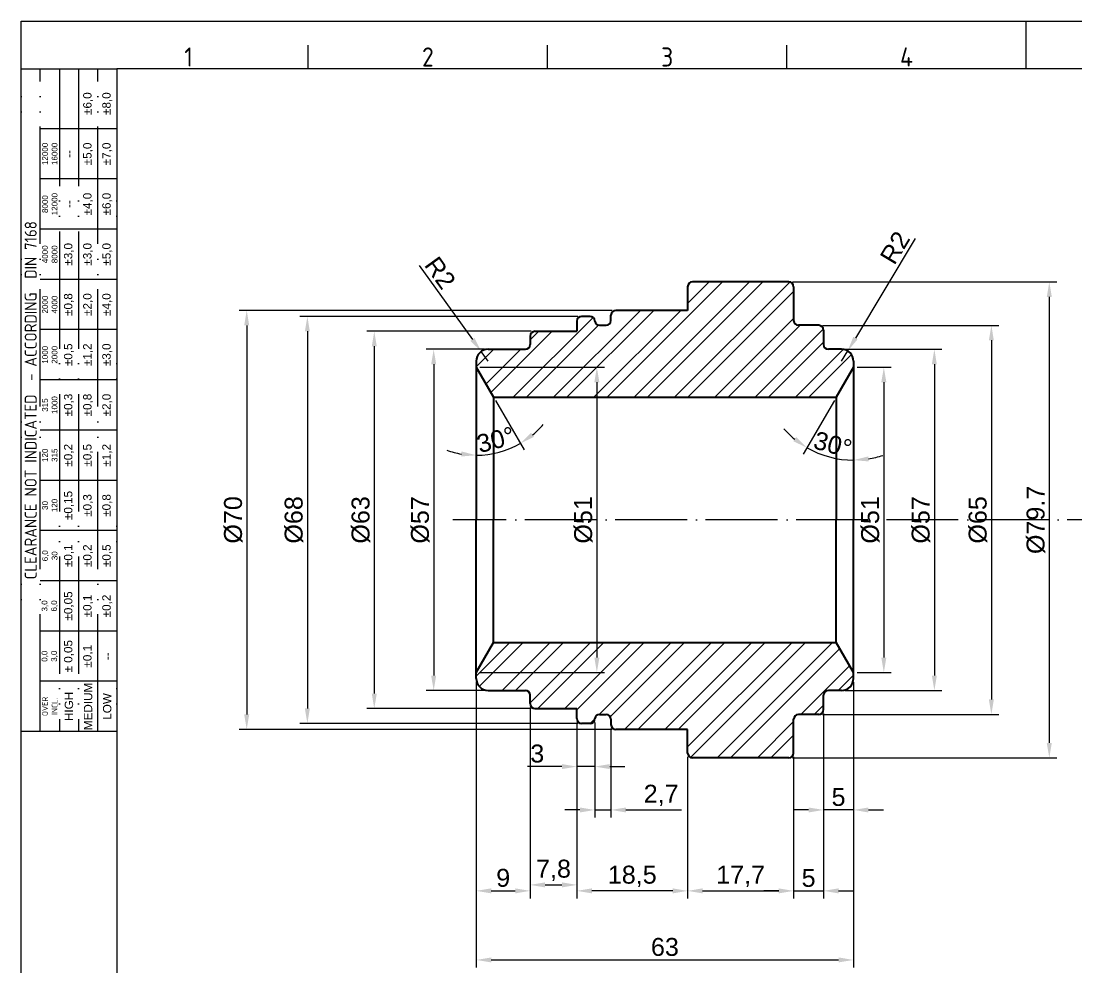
# Model space of a CAD drawing. Header units: millimetres. Extents: x 2490 to 2826, y 1138 to 1375.
# Drawn here: x 2489.9 to 2666.2, y 1217.2 to 1375.4 of the extents above; entities that cross this region are included whole.
import ezdxf
from ezdxf.enums import TextEntityAlignment as Align

# ---------------------------------------------------------------- set-up
doc = ezdxf.new("R2010")
doc.units = ezdxf.units.MM
doc.linetypes.add('ACAD_ISO04W100', pattern=[30, 24, -3, 0, -3])
doc.linetypes.add('ACAD_ISO05W100', pattern=[33, 24, -3, 0, -3, 0, -3])
for name, color, linetype, lineweight in [('AM_0', 7, 'Continuous', 40), ('AM_4', 1, 'ACAD_ISO04W100', 25), ('AM_5', 3, 'Continuous', 25), ('AM_BOR', 2, 'ACAD_ISO05W100', 35)]:
    doc.layers.add(name, color=color, linetype=linetype, lineweight=lineweight)
doc.styles.add('ACISOTS', font='isocp.shx', dxfattribs={"height": 1})
doc.styles.get("Standard").update_dxf_attribs({"font": 'arial.ttf'})
doc.dimstyles.new('ISO-25', dxfattribs={"dimtxt": 3, "dimasz": 2.5, "dimexe": 1.25, "dimexo": 0.625, "dimtad": 1, "dimtxsty": 'Standard', "dimcen": 2.5, "dimadec": 0, "dimazin": 0, "dimtfac": 1, "dimtmove": 0, "dimatfit": 3, "dimfxl": 1, "dimarcsym": 0})

# ---------------------------------------------------------------- blocks, each defined once
blk = doc.blocks.new('A3 ZTL')
for p, q in [((19.57, 280.82), (19.57, 9.78)), ((401.17, 280.82), (19.57, 280.82))]:
    blk.add_line(p, q)
at = {"layer": 'AM_BOR', "color": 135, "linetype": 'Continuous', "lineweight": 25}
for p, q in [((0, 0), (0, 290.61)), ((0, 290.61), (410.96, 290.61))]:
    blk.add_line(p, q, dxfattribs=at)
at = {"layer": 'AM_BOR', "color": 135, "lineweight": 25}
for p, q in [((205.48, 280.82), (205.48, 290.61)), ((58.71, 280.82), (58.71, 285.71)), ((107.63, 280.82), (107.63, 285.71)), ((156.56, 280.82), (156.56, 285.71)), ((3.91, 145.3), (3.91, 280.82)), ((7.83, 280.82), (7.83, 145.3)), ((11.74, 280.82), (11.74, 145.3)), ((15.66, 145.3), (15.66, 280.82)), ((19.57, 268.59), (3.91, 268.59)), ((19.57, 258.32), (3.91, 258.32)), ((19.57, 248.04), (3.91, 248.04)), ((19.57, 237.77), (3.91, 237.77)), ((19.57, 227.5), (3.91, 227.5)), ((19.57, 217.22), (3.91, 217.22)), ((19.57, 206.95), (3.91, 206.95)), ((19.57, 196.67), (3.91, 196.67)), ((19.57, 186.4), (3.91, 186.4)), ((19.57, 176.13), (3.91, 176.13)), ((19.57, 165.85), (3.91, 165.85)), ((19.57, 155.58), (3.91, 155.58))]:
    blk.add_line(p, q, dxfattribs=at)
blk.add_lwpolyline([(19.57, 145.3), (0, 145.3), (0, 280.82), (19.57, 280.82)], close=True, dxfattribs=at)
at = {"layer": 'AM_BOR', "color": 135, "lineweight": 25, "style": 'ACISOTS'}
for s, p in [('1', (34.25, 283.27)), ('2', (83.17, 283.27)), ('3', (132.09, 283.27)), ('4', (181.02, 283.27))]:
    blk.add_text(s, height=3.91, dxfattribs=at).set_placement(p, align=Align.MIDDLE)
at = {"layer": 'AM_BOR', "color": 135, "lineweight": 25, "attachment_point": 5, "rotation": 90}
for s, insert, char_height, width in [('±6,0', (13.7, 273.73), 1.712, 10.274), ('±8,0', (17.61, 273.73), 1.712, 10.274), ('12000\\P16000', (5.87, 263.45), 1.174, 10.274), ('±5,0', (13.7, 263.45), 1.712, 10.274), ('±7,0', (17.61, 263.45), 1.712, 10.274), ('--', (9.78, 263.45), 1.712, 10.274), ('8000\\P12000', (5.87, 253.18), 1.174, 10.274), ('±4,0', (13.7, 253.18), 1.712, 10.274), ('±6,0', (17.61, 253.18), 1.712, 10.274), ('--', (9.78, 253.18), 1.712, 10.274), ('{\\Fisocp.shx|c0;CLEARANCE NOT INDICATED  - ACCORDING  DIN 7168}', (1.96, 213.06), 2.4462, 135.5186), ('4000\\P8000', (5.87, 242.91), 1.174, 10.274), ('±3,0', (9.78, 242.91), 1.712, 10.274), ('±3,0', (13.7, 242.91), 1.712, 10.274), ('±5,0', (17.61, 242.91), 1.712, 10.274), ('2000\\P4000', (5.87, 232.63), 1.174, 10.274), ('±0,8', (9.78, 232.63), 1.712, 10.274), ('±2,0', (13.7, 232.63), 1.712, 10.274), ('±4,0', (17.61, 232.63), 1.712, 10.274), ('±0,5', (9.78, 222.36), 1.712, 10.274), ('±1,2', (13.7, 222.36), 1.712, 10.274), ('±3,0', (17.61, 222.36), 1.712, 10.274), ('1000\\P2000', (5.87, 222.36), 1.174, 10.274), ('315\\P1000', (5.87, 212.08), 1.174, 10.274), ('±0,3', (9.78, 212.08), 1.712, 10.274), ('±0,8', (13.7, 212.08), 1.712, 10.274), ('±2,0', (17.61, 212.08), 1.712, 10.274), ('120\\P315', (5.87, 201.81), 1.174, 10.274), ('±0,2', (9.78, 201.81), 1.712, 10.274), ('±0,5', (13.7, 201.81), 1.712, 10.274), ('±1,2', (17.61, 201.81), 1.712, 10.274), ('±0,15', (9.78, 191.54), 1.712, 10.274), ('30\\P120', (5.87, 191.54), 1.174, 10.274), ('±0,3', (13.7, 191.54), 1.712, 10.274), ('±0,8', (17.61, 191.54), 1.712, 10.274), ('±0,5', (17.61, 181.26), 1.712, 10.274), ('6,0\\P30', (5.87, 181.26), 1.174, 10.274), ('±0,1', (9.78, 181.26), 1.712, 10.274), ('±0,2', (13.7, 181.26), 1.712, 10.274), ('±0,05', (9.78, 170.99), 1.712, 10.274), ('±0,1', (13.7, 170.99), 1.712, 10.274), ('±0,2', (17.61, 170.99), 1.712, 10.274), ('3,0\\P6,0', (5.87, 170.99), 1.174, 10.274), ('± 0,05', (9.78, 160.71), 1.712, 10.274), ('\\pt4.69206;±0,1', (13.7, 160.71), 1.7123, 10.274), ('0,0\\P3,0', (5.87, 160.71), 1.174, 10.274), ('--', (17.61, 160.71), 1.712, 10.274), ('MEDIUM', (13.7, 150.44), 1.712, 10.274), ('{\\Fisocp.shx|c0;OVER\\PINCL.}', (5.87, 150.44), 1.1742, 10.274), ('HIGH', (9.78, 150.44), 1.712, 10.274), ('LOW', (17.61, 150.44), 1.712, 10.274)]:
    blk.add_mtext(s, dxfattribs=dict(at, insert=insert, char_height=char_height, width=width))
blk = doc.blocks.new('*D18')
at = {"layer": 'AM_5', "color": 0, "lineweight": -2, "transparency": 16777216}
for p, q in [((2618.68, 1331.79), (2662.8, 1331.79)), ((2661.55, 1329.29), (2661.55, 1254.79)), ((2618.68, 1252.29), (2662.8, 1252.29))]:
    blk.add_line(p, q, dxfattribs=at)
at = {"layer": 'AM_5', "color": 0, "transparency": 16777216}
for points in [[(2661.13, 1329.29), (2661.97, 1329.29), (2661.55, 1331.79)], [(2661.13, 1254.79), (2661.97, 1254.79), (2661.55, 1252.29)]]:
    blk.add_solid(points, dxfattribs=at)
at = {"layer": 'Defpoints', "color": 0, "transparency": 16777216}
for p in [(2618.06, 1331.79), (2618.06, 1252.29), (2661.55, 1252.29)]:
    blk.add_point(p, dxfattribs=at)
at = {"layer": 'AM_5', "color": 0, "transparency": 16777216, "insert": (2659.31, 1292.04), "char_height": 3, "attachment_point": 5, "rotation": 90}
blk.add_mtext('%%C79.7', dxfattribs=at)
blk = doc.blocks.new('*D19')
at = {"layer": 'AM_5', "color": 0, "lineweight": -2, "transparency": 16777216}
for p, q in [((2623.68, 1324.54), (2653.13, 1324.54)), ((2651.88, 1322.04), (2651.88, 1262.04)), ((2623.68, 1259.54), (2653.13, 1259.54))]:
    blk.add_line(p, q, dxfattribs=at)
at = {"layer": 'AM_5', "color": 0, "transparency": 16777216}
for points in [[(2651.46, 1322.04), (2652.29, 1322.04), (2651.88, 1324.54)], [(2651.46, 1262.04), (2652.29, 1262.04), (2651.88, 1259.54)]]:
    blk.add_solid(points, dxfattribs=at)
at = {"layer": 'Defpoints', "color": 0, "transparency": 16777216}
for p in [(2623.06, 1324.54), (2623.06, 1259.54), (2651.88, 1259.54)]:
    blk.add_point(p, dxfattribs=at)
at = {"layer": 'AM_5', "color": 0, "transparency": 16777216, "insert": (2649.64, 1292.04), "char_height": 3, "attachment_point": 5, "rotation": 90}
blk.add_mtext('%%C65', dxfattribs=at)
blk = doc.blocks.new('*D20')
at = {"layer": 'AM_5', "color": 0, "lineweight": -2, "transparency": 16777216}
for p, q in [((2627.48, 1320.54), (2643.61, 1320.54)), ((2642.36, 1318.04), (2642.36, 1266.04)), ((2627.48, 1263.54), (2643.61, 1263.54))]:
    blk.add_line(p, q, dxfattribs=at)
at = {"layer": 'AM_5', "color": 0, "transparency": 16777216}
for points in [[(2641.94, 1318.04), (2642.77, 1318.04), (2642.36, 1320.54)], [(2641.94, 1266.04), (2642.77, 1266.04), (2642.36, 1263.54)]]:
    blk.add_solid(points, dxfattribs=at)
at = {"layer": 'Defpoints', "color": 0, "transparency": 16777216}
for p in [(2626.86, 1320.54), (2626.86, 1263.54), (2642.36, 1263.54)]:
    blk.add_point(p, dxfattribs=at)
at = {"layer": 'AM_5', "color": 0, "transparency": 16777216, "insert": (2640.12, 1292.04), "char_height": 3, "attachment_point": 5, "rotation": 90}
blk.add_mtext('%%C57', dxfattribs=at)
blk = doc.blocks.new('*D21')
at = {"layer": 'AM_5', "color": 0, "lineweight": -2, "transparency": 16777216}
for p, q in [((2629.48, 1317.54), (2635.17, 1317.54)), ((2633.92, 1315.04), (2633.92, 1269.04)), ((2629.48, 1266.54), (2635.17, 1266.54))]:
    blk.add_line(p, q, dxfattribs=at)
at = {"layer": 'AM_5', "color": 0, "transparency": 16777216}
for points in [[(2633.5, 1315.04), (2634.34, 1315.04), (2633.92, 1317.54)], [(2633.5, 1269.04), (2634.34, 1269.04), (2633.92, 1266.54)]]:
    blk.add_solid(points, dxfattribs=at)
at = {"layer": 'Defpoints', "color": 0, "transparency": 16777216}
for p in [(2628.86, 1317.54), (2628.86, 1266.54), (2633.92, 1266.54)]:
    blk.add_point(p, dxfattribs=at)
at = {"layer": 'AM_5', "color": 0, "transparency": 16777216, "insert": (2631.68, 1292.04), "char_height": 3, "attachment_point": 5, "rotation": 90}
blk.add_mtext('%%C51', dxfattribs=at)
blk = doc.blocks.new('*D22')
at = {"layer": 'AM_5', "color": 0, "lineweight": -2, "transparency": 16777216}
for p, q in [((2628.86, 1264.92), (2628.86, 1242.34)), ((2623.86, 1259.72), (2623.86, 1242.34)), ((2621.36, 1243.59), (2618.86, 1243.59)), ((2628.86, 1243.59), (2623.86, 1243.59)), ((2631.36, 1243.59), (2633.86, 1243.59))]:
    blk.add_line(p, q, dxfattribs=at)
at = {"layer": 'AM_5', "color": 0, "transparency": 16777216}
for points in [[(2621.36, 1244), (2621.36, 1243.17), (2623.86, 1243.59)], [(2631.36, 1244), (2631.36, 1243.17), (2628.86, 1243.59)]]:
    blk.add_solid(points, dxfattribs=at)
at = {"layer": 'Defpoints', "color": 0, "transparency": 16777216}
for p in [(2628.86, 1265.54), (2623.86, 1260.34), (2623.86, 1243.59)]:
    blk.add_point(p, dxfattribs=at)
at = {"layer": 'AM_5', "color": 0, "transparency": 16777216, "insert": (2626.36, 1245.74), "char_height": 3, "attachment_point": 5}
blk.add_mtext('5', dxfattribs=at)
blk = doc.blocks.new('*D23')
at = {"layer": 'AM_5', "color": 0, "lineweight": -2, "transparency": 16777216}
for p, q in [((2623.86, 1258.92), (2623.86, 1228.82)), ((2618.86, 1252.47), (2618.86, 1228.82)), ((2616.36, 1230.07), (2613.86, 1230.07)), ((2618.86, 1230.07), (2623.86, 1230.07)), ((2626.36, 1230.07), (2628.86, 1230.07))]:
    blk.add_line(p, q, dxfattribs=at)
at = {"layer": 'AM_5', "color": 0, "transparency": 16777216}
for points in [[(2616.36, 1230.49), (2616.36, 1229.65), (2618.86, 1230.07)], [(2626.36, 1230.49), (2626.36, 1229.65), (2623.86, 1230.07)]]:
    blk.add_solid(points, dxfattribs=at)
at = {"layer": 'Defpoints', "color": 0, "transparency": 16777216}
for p in [(2623.86, 1259.54), (2618.86, 1253.09), (2623.86, 1230.07)]:
    blk.add_point(p, dxfattribs=at)
at = {"layer": 'AM_5', "color": 0, "transparency": 16777216, "insert": (2621.36, 1232.22), "char_height": 3, "attachment_point": 5}
blk.add_mtext('5', dxfattribs=at)
blk = doc.blocks.new('*D24')
at = {"layer": 'AM_5', "color": 0, "lineweight": -2, "transparency": 16777216}
for p, q in [((2601.16, 1252.47), (2601.16, 1228.82)), ((2618.86, 1252.47), (2618.86, 1228.82)), ((2603.66, 1230.07), (2616.36, 1230.07))]:
    blk.add_line(p, q, dxfattribs=at)
at = {"layer": 'AM_5', "color": 0, "transparency": 16777216}
for points in [[(2603.66, 1230.49), (2603.66, 1229.65), (2601.16, 1230.07)], [(2616.36, 1230.49), (2616.36, 1229.65), (2618.86, 1230.07)]]:
    blk.add_solid(points, dxfattribs=at)
at = {"layer": 'Defpoints', "color": 0, "transparency": 16777216}
for p in [(2601.16, 1253.09), (2618.86, 1253.09), (2618.86, 1230.07)]:
    blk.add_point(p, dxfattribs=at)
at = {"layer": 'AM_5', "color": 0, "transparency": 16777216, "insert": (2610.01, 1232.5), "char_height": 3, "attachment_point": 5}
blk.add_mtext('17,7', dxfattribs=at)
blk = doc.blocks.new('*D25')
at = {"layer": 'AM_5', "color": 0, "lineweight": -2, "transparency": 16777216}
for p, q in [((2582.66, 1258.22), (2582.66, 1228.82)), ((2601.16, 1252.47), (2601.16, 1228.82)), ((2598.66, 1230.07), (2585.16, 1230.07))]:
    blk.add_line(p, q, dxfattribs=at)
at = {"layer": 'AM_5', "color": 0, "transparency": 16777216}
for points in [[(2585.16, 1230.49), (2585.16, 1229.65), (2582.66, 1230.07)], [(2598.66, 1230.49), (2598.66, 1229.65), (2601.16, 1230.07)]]:
    blk.add_solid(points, dxfattribs=at)
at = {"layer": 'Defpoints', "color": 0, "transparency": 16777216}
for p in [(2582.66, 1258.84), (2601.16, 1253.09), (2582.66, 1230.07)]:
    blk.add_point(p, dxfattribs=at)
at = {"layer": 'AM_5', "color": 0, "transparency": 16777216, "insert": (2591.91, 1232.5), "char_height": 3, "attachment_point": 5}
blk.add_mtext('18,5', dxfattribs=at)
blk = doc.blocks.new('*D26')
at = {"layer": 'AM_5', "color": 0, "lineweight": -2, "transparency": 16777216}
for p, q in [((2582.66, 1258.22), (2582.66, 1249.58)), ((2585.66, 1258.22), (2585.66, 1249.58)), ((2580.16, 1250.83), (2574.44, 1250.83)), ((2585.66, 1250.83), (2582.66, 1250.83)), ((2588.16, 1250.83), (2590.66, 1250.83))]:
    blk.add_line(p, q, dxfattribs=at)
at = {"layer": 'AM_5', "color": 0, "transparency": 16777216}
for points in [[(2580.16, 1251.25), (2580.16, 1250.42), (2582.66, 1250.83)], [(2588.16, 1251.25), (2588.16, 1250.42), (2585.66, 1250.83)]]:
    blk.add_solid(points, dxfattribs=at)
at = {"layer": 'Defpoints', "color": 0, "transparency": 16777216}
for p in [(2582.66, 1258.84), (2585.66, 1258.84), (2582.66, 1250.83)]:
    blk.add_point(p, dxfattribs=at)
at = {"layer": 'AM_5', "color": 0, "transparency": 16777216, "insert": (2576.05, 1252.99), "char_height": 3, "attachment_point": 5}
blk.add_mtext('3', dxfattribs=at)
blk = doc.blocks.new('*D27')
at = {"layer": 'AM_5', "color": 0, "lineweight": -2, "transparency": 16777216}
for p, q in [((2585.66, 1258.22), (2585.66, 1242.34)), ((2588.36, 1257.22), (2588.36, 1242.34)), ((2583.16, 1243.59), (2580.66, 1243.59)), ((2585.66, 1243.59), (2588.36, 1243.59)), ((2590.86, 1243.59), (2600.12, 1243.59))]:
    blk.add_line(p, q, dxfattribs=at)
at = {"layer": 'AM_5', "color": 0, "transparency": 16777216}
for points in [[(2583.16, 1244), (2583.16, 1243.17), (2585.66, 1243.59)], [(2590.86, 1244), (2590.86, 1243.17), (2588.36, 1243.59)]]:
    blk.add_solid(points, dxfattribs=at)
at = {"layer": 'Defpoints', "color": 0, "transparency": 16777216}
for p in [(2585.66, 1258.84), (2588.36, 1257.84), (2588.36, 1243.59)]:
    blk.add_point(p, dxfattribs=at)
at = {"layer": 'AM_5', "color": 0, "transparency": 16777216, "insert": (2596.74, 1246.02), "char_height": 3, "attachment_point": 5}
blk.add_mtext('2,7', dxfattribs=at)
blk = doc.blocks.new('*D28')
at = {"layer": 'AM_5', "color": 0, "lineweight": -2, "transparency": 16777216}
for p, q in [((2574.86, 1260.72), (2574.86, 1229.82)), ((2582.66, 1258.22), (2582.66, 1229.82)), ((2577.36, 1231.07), (2580.16, 1231.07))]:
    blk.add_line(p, q, dxfattribs=at)
at = {"layer": 'AM_5', "color": 0, "transparency": 16777216}
for points in [[(2577.36, 1231.49), (2577.36, 1230.65), (2574.86, 1231.07)], [(2580.16, 1231.49), (2580.16, 1230.65), (2582.66, 1231.07)]]:
    blk.add_solid(points, dxfattribs=at)
at = {"layer": 'Defpoints', "color": 0, "transparency": 16777216}
for p in [(2574.86, 1261.34), (2582.66, 1258.84), (2582.66, 1231.07)]:
    blk.add_point(p, dxfattribs=at)
at = {"layer": 'AM_5', "color": 0, "transparency": 16777216, "insert": (2578.76, 1233.5), "char_height": 3, "attachment_point": 5}
blk.add_mtext('7,8', dxfattribs=at)
blk = doc.blocks.new('*D29')
at = {"layer": 'AM_5', "color": 0, "lineweight": -2, "transparency": 16777216}
for p, q in [((2565.86, 1264.92), (2565.86, 1228.82)), ((2574.86, 1260.72), (2574.86, 1228.82)), ((2568.36, 1230.07), (2572.36, 1230.07))]:
    blk.add_line(p, q, dxfattribs=at)
at = {"layer": 'AM_5', "color": 0, "transparency": 16777216}
for points in [[(2568.36, 1230.49), (2568.36, 1229.65), (2565.86, 1230.07)], [(2572.36, 1230.49), (2572.36, 1229.65), (2574.86, 1230.07)]]:
    blk.add_solid(points, dxfattribs=at)
at = {"layer": 'Defpoints', "color": 0, "transparency": 16777216}
for p in [(2565.86, 1265.54), (2574.86, 1261.34), (2574.86, 1230.07)]:
    blk.add_point(p, dxfattribs=at)
at = {"layer": 'AM_5', "color": 0, "transparency": 16777216, "insert": (2570.36, 1232.23), "char_height": 3, "attachment_point": 5}
blk.add_mtext('9', dxfattribs=at)
blk = doc.blocks.new('*D30')
at = {"layer": 'AM_5', "color": 0, "lineweight": -2, "transparency": 16777216}
for p, q in [((2565.86, 1264.29), (2565.86, 1217.28)), ((2628.86, 1264.29), (2628.86, 1217.28)), ((2568.36, 1218.53), (2626.36, 1218.53))]:
    blk.add_line(p, q, dxfattribs=at)
at = {"layer": 'AM_5', "color": 0, "transparency": 16777216}
for points in [[(2568.36, 1218.95), (2568.36, 1218.12), (2565.86, 1218.53)], [(2626.36, 1218.95), (2626.36, 1218.12), (2628.86, 1218.53)]]:
    blk.add_solid(points, dxfattribs=at)
at = {"layer": 'Defpoints', "color": 0, "transparency": 16777216}
for p in [(2565.86, 1264.92), (2628.86, 1264.92), (2628.86, 1218.53)]:
    blk.add_point(p, dxfattribs=at)
at = {"layer": 'AM_5', "color": 0, "transparency": 16777216, "insert": (2597.36, 1220.69), "char_height": 3, "attachment_point": 5}
blk.add_mtext('63', dxfattribs=at)
blk = doc.blocks.new('*D32')
at = {"layer": 'AM_5', "color": 0, "lineweight": -2, "transparency": 16777216}
blk.add_line((2625.66, 1312), (2620.47, 1303.02), dxfattribs=at)
for start, end in [(221.5227, 230.7616), (240.0004, 270), (279.2389, 288.4777)]:
    blk.add_arc((2628.86, 1317.54), 15.52, start, end, dxfattribs=at)
at = {"layer": 'AM_5', "color": 0, "transparency": 16777216}
for points in [[(2619.28, 1305.87), (2618.8, 1305.18), (2621.1, 1304.1)], [(2631.38, 1301.81), (2631.32, 1302.64), (2628.86, 1302.02)]]:
    blk.add_solid(points, dxfattribs=at)
at = {"layer": 'Defpoints', "color": 0, "transparency": 16777216}
for p in [(2628.86, 1317.54), (2628.86, 1317.54), (2625.97, 1312.54), (2623.55, 1302.96), (2628.86, 1292.04)]:
    blk.add_point(p, dxfattribs=at)
at = {"layer": 'AM_5', "color": 0, "transparency": 16777216, "insert": (2625.4, 1304.64), "char_height": 3, "attachment_point": 5, "rotation": 345.0002}
blk.add_mtext('30°', dxfattribs=at)
blk = doc.blocks.new('*D33')
at = {"layer": 'AM_5', "color": 0, "lineweight": -2, "transparency": 16777216}
blk.add_line((2569.06, 1312), (2573.84, 1303.72), dxfattribs=at)
for start, end in [(309.7516, 319.5036), (270, 299.9996), (250.496, 260.248)]:
    blk.add_arc((2565.86, 1317.54), 14.71, start, end, dxfattribs=at)
at = {"layer": 'AM_5', "color": 0, "transparency": 16777216}
for points in [[(2575.5, 1305.9), (2575.02, 1306.58), (2573.21, 1304.81)], [(2563.4, 1303.47), (2563.33, 1302.63), (2565.86, 1302.84)]]:
    blk.add_solid(points, dxfattribs=at)
at = {"layer": 'Defpoints', "color": 0, "transparency": 16777216}
for p in [(2565.86, 1318.54), (2565.86, 1317.54), (2568.75, 1312.54), (2568.41, 1303.06), (2565.86, 1292.04)]:
    blk.add_point(p, dxfattribs=at)
at = {"layer": 'AM_5', "color": 0, "transparency": 16777216, "insert": (2569.11, 1305.42), "char_height": 3, "attachment_point": 5, "rotation": 14.9998}
blk.add_mtext('30°', dxfattribs=at)
blk = doc.blocks.new('*D34')
at = {"layer": 'AM_5', "color": 0, "lineweight": -2, "transparency": 16777216}
for p, q in [((2588.53, 1327.04), (2526.28, 1327.04)), ((2527.53, 1324.54), (2527.53, 1259.54)), ((2588.53, 1257.04), (2526.28, 1257.04))]:
    blk.add_line(p, q, dxfattribs=at)
at = {"layer": 'AM_5', "color": 0, "transparency": 16777216}
for points in [[(2527.11, 1324.54), (2527.95, 1324.54), (2527.53, 1327.04)], [(2527.11, 1259.54), (2527.95, 1259.54), (2527.53, 1257.04)]]:
    blk.add_solid(points, dxfattribs=at)
at = {"layer": 'Defpoints', "color": 0, "transparency": 16777216}
for p in [(2589.16, 1327.04), (2527.53, 1257.04), (2589.16, 1257.04)]:
    blk.add_point(p, dxfattribs=at)
at = {"layer": 'AM_5', "color": 0, "transparency": 16777216, "insert": (2525.29, 1292.04), "char_height": 3, "attachment_point": 5, "rotation": 90}
blk.add_mtext('%%C70', dxfattribs=at)
blk = doc.blocks.new('*D35')
at = {"layer": 'AM_5', "color": 0, "lineweight": -2, "transparency": 16777216}
for p, q in [((2582.83, 1326.04), (2536.41, 1326.04)), ((2537.66, 1323.54), (2537.66, 1260.54)), ((2582.83, 1258.04), (2536.41, 1258.04))]:
    blk.add_line(p, q, dxfattribs=at)
at = {"layer": 'AM_5', "color": 0, "transparency": 16777216}
for points in [[(2537.24, 1323.54), (2538.07, 1323.54), (2537.66, 1326.04)], [(2537.24, 1260.54), (2538.07, 1260.54), (2537.66, 1258.04)]]:
    blk.add_solid(points, dxfattribs=at)
at = {"layer": 'Defpoints', "color": 0, "transparency": 16777216}
for p in [(2583.46, 1326.04), (2537.66, 1258.04), (2583.46, 1258.04)]:
    blk.add_point(p, dxfattribs=at)
at = {"layer": 'AM_5', "color": 0, "transparency": 16777216, "insert": (2535.42, 1292.04), "char_height": 3, "attachment_point": 5, "rotation": 90}
blk.add_mtext('%%C68', dxfattribs=at)
blk = doc.blocks.new('*D36')
at = {"layer": 'AM_5', "color": 0, "lineweight": -2, "transparency": 16777216}
for p, q in [((2575.03, 1323.54), (2547.58, 1323.54)), ((2548.83, 1321.04), (2548.83, 1263.04)), ((2575.03, 1260.54), (2547.58, 1260.54))]:
    blk.add_line(p, q, dxfattribs=at)
at = {"layer": 'AM_5', "color": 0, "transparency": 16777216}
for points in [[(2548.41, 1321.04), (2549.25, 1321.04), (2548.83, 1323.54)], [(2548.41, 1263.04), (2549.25, 1263.04), (2548.83, 1260.54)]]:
    blk.add_solid(points, dxfattribs=at)
at = {"layer": 'Defpoints', "color": 0, "transparency": 16777216}
for p in [(2575.66, 1323.54), (2548.83, 1260.54), (2575.66, 1260.54)]:
    blk.add_point(p, dxfattribs=at)
at = {"layer": 'AM_5', "color": 0, "transparency": 16777216, "insert": (2546.59, 1292.04), "char_height": 3, "attachment_point": 5, "rotation": 90}
blk.add_mtext('%%C63', dxfattribs=at)
blk = doc.blocks.new('*D37')
at = {"layer": 'AM_5', "color": 0, "lineweight": -2, "transparency": 16777216}
for p, q in [((2567.23, 1320.54), (2557.5, 1320.54)), ((2558.75, 1318.04), (2558.75, 1266.04)), ((2567.23, 1263.54), (2557.5, 1263.54))]:
    blk.add_line(p, q, dxfattribs=at)
at = {"layer": 'AM_5', "color": 0, "transparency": 16777216}
for points in [[(2558.33, 1318.04), (2559.17, 1318.04), (2558.75, 1320.54)], [(2558.33, 1266.04), (2559.17, 1266.04), (2558.75, 1263.54)]]:
    blk.add_solid(points, dxfattribs=at)
at = {"layer": 'Defpoints', "color": 0, "transparency": 16777216}
for p in [(2567.86, 1320.54), (2558.75, 1263.54), (2567.86, 1263.54)]:
    blk.add_point(p, dxfattribs=at)
at = {"layer": 'AM_5', "color": 0, "transparency": 16777216, "insert": (2556.51, 1292.04), "char_height": 3, "attachment_point": 5, "rotation": 90}
blk.add_mtext('%%C57', dxfattribs=at)
blk = doc.blocks.new('*D38')
at = {"layer": 'AM_5', "color": 0, "lineweight": -2, "transparency": 16777216}
for p, q in [((2566.48, 1317.54), (2587.25, 1317.54)), ((2586, 1315.04), (2586, 1269.04)), ((2566.48, 1266.54), (2587.25, 1266.54))]:
    blk.add_line(p, q, dxfattribs=at)
at = {"layer": 'AM_5', "color": 0, "transparency": 16777216}
for points in [[(2585.58, 1315.04), (2586.42, 1315.04), (2586, 1317.54)], [(2585.58, 1269.04), (2586.42, 1269.04), (2586, 1266.54)]]:
    blk.add_solid(points, dxfattribs=at)
at = {"layer": 'Defpoints', "color": 0, "transparency": 16777216}
for p in [(2565.86, 1317.54), (2565.86, 1266.54), (2586, 1266.54)]:
    blk.add_point(p, dxfattribs=at)
at = {"layer": 'AM_5', "color": 0, "transparency": 16777216, "insert": (2583.76, 1292.04), "char_height": 3, "attachment_point": 5, "rotation": 90}
blk.add_mtext('%%C51', dxfattribs=at)
blk = doc.blocks.new('*D46')
at = {"layer": 'AM_5', "color": 0, "lineweight": -2, "ltscale": 0.5, "transparency": 16777216}
for p, q in [((2556.35, 1334.52), (2565.23, 1322.19)), ((2567.86, 1318.54), (2566.69, 1320.17))]:
    blk.add_line(p, q, dxfattribs=at)
at = {"layer": 'AM_5', "color": 0, "ltscale": 0.5, "transparency": 16777216}
blk.add_solid([(2565.57, 1322.44), (2564.89, 1321.95), (2566.69, 1320.17)], dxfattribs=at)
at = {"layer": 'Defpoints', "color": 0, "ltscale": 0.5, "transparency": 16777216}
for p in [(2566.69, 1320.17), (2567.86, 1318.54)]:
    blk.add_point(p, dxfattribs=at)
at = {"layer": 'AM_5', "color": 0, "ltscale": 0.5, "transparency": 16777216, "insert": (2559.84, 1333.31), "char_height": 3, "attachment_point": 5, "rotation": 305.7838}
blk.add_mtext('R2', dxfattribs=at)
blk = doc.blocks.new('*D47')
at = {"layer": 'AM_5', "color": 0, "lineweight": -2, "ltscale": 0.5, "transparency": 16777216}
for p, q in [((2639.16, 1339.02), (2629.18, 1322.4)), ((2626.86, 1318.54), (2627.89, 1320.26))]:
    blk.add_line(p, q, dxfattribs=at)
at = {"layer": 'AM_5', "color": 0, "ltscale": 0.5, "transparency": 16777216}
blk.add_solid([(2628.82, 1322.62), (2629.53, 1322.19), (2627.89, 1320.26)], dxfattribs=at)
at = {"layer": 'Defpoints', "color": 0, "ltscale": 0.5, "transparency": 16777216}
for p in [(2627.89, 1320.26), (2626.86, 1318.54)]:
    blk.add_point(p, dxfattribs=at)
at = {"layer": 'AM_5', "color": 0, "ltscale": 0.5, "transparency": 16777216, "insert": (2635.77, 1337.52), "char_height": 3, "attachment_point": 5, "rotation": 58.9974}
blk.add_mtext('R2', dxfattribs=at)

msp = doc.modelspace()

# ---------------------------------------------------------------- hatches: boundary and pattern name
at = {"layer": 'AM_5', "ltscale": 0.5}
h = msp.add_hatch(dxfattribs=at)
h.set_pattern_fill('ANSI32', color=256, scale=0.5)
h.set_pattern_definition([(45, (8.9156, 8.9095), (-3.367596, 3.367596), []), (45, (11.1606, 8.9095), (-3.367596, 3.367596), [])])
h.paths.add_polyline_path([(2601.159, 1327.043), (2589.159, 1327.043, 0.4142136), (2588.359, 1326.243), (2588.359, 1325.343, -0.4142136), (2587.559, 1324.543), (2586.47, 1324.543, -0.4158913), (2585.651, 1325.356, 0.3734298), (2584.859, 1326.043), (2583.459, 1326.043, 0.4142136), (2582.659, 1325.243), (2582.659, 1323.543), (2575.659, 1323.543, 0.4142136), (2574.859, 1322.743), (2574.859, 1321.343, -0.4142136), (2574.059, 1320.543), (2567.859, 1320.543, 0.4142136), (2565.859, 1318.543), (2565.859, 1317.543), (2568.746, 1312.543), (2625.972, 1312.543), (2628.859, 1317.543), (2628.859, 1318.543, 0.4142136), (2626.859, 1320.543), (2624.659, 1320.543, -0.4142136), (2623.859, 1321.343), (2623.859, 1323.743, 0.4142136), (2623.059, 1324.543), (2619.659, 1324.543, -0.4142136), (2618.859, 1325.343), (2618.859, 1330.993, 0.4142136), (2618.059, 1331.793), (2601.959, 1331.793, 0.4142136), (2601.159, 1330.993)])
h.paths.add_polyline_path([(2601.159, 1257.043), (2601.159, 1253.093, 0.4142136), (2601.959, 1252.293), (2618.059, 1252.293, 0.4142136), (2618.859, 1253.093), (2618.859, 1258.743, -0.4142136), (2619.659, 1259.543), (2623.059, 1259.543, 0.4142136), (2623.859, 1260.343), (2623.859, 1262.743, -0.4142136), (2624.659, 1263.543), (2626.859, 1263.543, 0.4142136), (2628.859, 1265.543), (2628.859, 1266.543), (2625.972, 1271.543), (2568.746, 1271.543), (2565.859, 1266.543), (2565.859, 1265.543, 0.4142136), (2567.859, 1263.543), (2574.059, 1263.543, -0.4142136), (2574.859, 1262.743), (2574.859, 1261.343, 0.4142136), (2575.659, 1260.543), (2582.659, 1260.543), (2582.659, 1258.843, 0.4142136), (2583.459, 1258.043), (2584.859, 1258.043, 0.3734298), (2585.651, 1258.731, -0.4118471), (2586.459, 1259.543), (2587.559, 1259.543, -0.4142136), (2588.359, 1258.743), (2588.359, 1257.843, 0.4142136), (2589.159, 1257.043)])

# ---------------------------------------------------------------- linework, layer by layer
at = {"layer": 'AM_0'}
for p, q in [((2618.059, 1331.793), (2601.959, 1331.793)), ((2601.159, 1330.993), (2601.159, 1327.043)), ((2618.859, 1330.993), (2618.859, 1325.343)), ((2584.859, 1326.043), (2583.459, 1326.043)), ((2588.359, 1325.343), (2588.359, 1326.243)), ((2601.159, 1327.043), (2589.159, 1327.043)), ((2582.659, 1325.243), (2582.659, 1323.543)), ((2586.459, 1324.543), (2587.559, 1324.543)), ((2623.059, 1324.543), (2619.659, 1324.543)), ((2574.859, 1322.743), (2574.859, 1321.343)), ((2575.659, 1323.543), (2582.659, 1323.543)), ((2623.859, 1323.743), (2623.859, 1321.343)), ((2567.859, 1320.543), (2574.059, 1320.543)), ((2626.859, 1320.543), (2624.659, 1320.543)), ((2565.859, 1318.543), (2565.859, 1292.043)), ((2565.859, 1317.543), (2568.746, 1312.543)), ((2628.859, 1317.543), (2625.972, 1312.543)), ((2628.859, 1318.543), (2628.859, 1292.043)), ((2628.859, 1317.543), (2628.859, 1292.043)), ((2568.746, 1312.543), (2568.746, 1292.043)), ((2568.746, 1312.543), (2625.972, 1312.543)), ((2625.972, 1312.543), (2625.972, 1292.043)), ((2565.859, 1265.543), (2565.859, 1292.043)), ((2568.746, 1271.543), (2568.746, 1292.043)), ((2625.972, 1271.543), (2625.972, 1292.043)), ((2628.859, 1265.543), (2628.859, 1292.043)), ((2628.859, 1266.543), (2628.859, 1292.043)), ((2565.859, 1266.543), (2568.746, 1271.543)), ((2568.746, 1271.543), (2625.972, 1271.543)), ((2628.859, 1266.543), (2625.972, 1271.543)), ((2567.859, 1263.543), (2574.059, 1263.543)), ((2574.859, 1261.343), (2574.859, 1262.743)), ((2623.859, 1260.343), (2623.859, 1262.743)), ((2626.859, 1263.543), (2624.659, 1263.543)), ((2575.659, 1260.543), (2582.659, 1260.543)), ((2582.659, 1258.843), (2582.659, 1260.543)), ((2586.459, 1259.543), (2587.559, 1259.543)), ((2623.059, 1259.543), (2619.659, 1259.543)), ((2584.859, 1258.043), (2583.459, 1258.043)), ((2588.359, 1258.743), (2588.359, 1257.843)), ((2601.159, 1257.043), (2589.159, 1257.043)), ((2601.159, 1253.093), (2601.159, 1257.043)), ((2618.859, 1253.093), (2618.859, 1258.743)), ((2618.059, 1252.293), (2601.959, 1252.293))]:
    msp.add_line(p, q, dxfattribs=at)
for centre, radius, start, end in [((2601.959, 1330.993), 0.8, 90, 180), ((2618.059, 1330.993), 0.8, 0, 90), ((2583.459, 1325.243), 0.8, 90, 180), ((2584.859, 1325.243), 0.8, 0, 90), ((2589.159, 1326.243), 0.8, 90, 180), ((2586.465, 1325.357), 0.814, 188.02382, 269.60433), ((2587.559, 1325.343), 0.8, 270, 0), ((2619.659, 1325.343), 0.8, 180, 270), ((2623.059, 1323.743), 0.8, 0, 90), ((2575.659, 1322.743), 0.8, 90, 180), ((2567.859, 1318.543), 2, 90, 180), ((2574.059, 1321.343), 0.8, 270, 0), ((2624.659, 1321.343), 0.8, 180, 270), ((2626.859, 1318.543), 2, 0, 90), ((2567.859, 1265.543), 2, 180, 270), ((2626.859, 1265.543), 2, 270, 0), ((2574.059, 1262.743), 0.8, 0, 90), ((2624.659, 1262.743), 0.8, 90, 180), ((2575.659, 1261.343), 0.8, 180, 270), ((2583.459, 1258.843), 0.8, 180, 270), ((2584.859, 1258.843), 0.8, 270, 0), ((2586.465, 1258.73), 0.814, 90.39567, 171.97618), ((2587.559, 1258.743), 0.8, 0, 90), ((2619.659, 1258.743), 0.8, 90, 180), ((2623.059, 1260.343), 0.8, 270, 0), ((2589.159, 1257.843), 0.8, 180, 270), ((2601.959, 1253.093), 0.8, 180, 270), ((2618.059, 1253.093), 0.8, 270, 0)]:
    msp.add_arc(centre, radius, start, end, dxfattribs=at)
at = {"layer": 'AM_4', "ltscale": 0.5}
msp.add_line((2797.358, 1292.043), (2561.959, 1292.043), dxfattribs=at)

# ---------------------------------------------------------------- block references
at = {"linetype": 'ByBlock', "lineweight": 0, "xscale": 0.8167500000000001, "yscale": 0.8167500000000001, "zscale": 0.8167500000000001}
msp.add_blockref('A3 ZTL', (2489.857, 1138.007), dxfattribs=at)

# ---------------------------------------------------------------- dimensions: what is measured, and where the dimension line sits
at = {"layer": 'AM_5', "ltscale": 0.5}
for center, mpoint, picture, middle in [((2626.859, 1318.543), (2627.889, 1320.258), '*D47', (2637.601, 1336.42)), ((2567.859, 1318.543), (2566.689, 1320.166), '*D46', (2558.116, 1332.06))]:
    dim = msp.add_radius_dim(center=center, mpoint=mpoint, dimstyle='ISO-25', dxfattribs=at)
    dim.commit()
    dim.dimension.update_dxf_attribs({"geometry": picture, "text_midpoint": middle, "dimtype": 164})
at = {"layer": 'AM_5'}
for base, p1, p2, text, picture, middle in [((2661.551, 1252.293), (2618.059, 1331.793), (2618.059, 1252.293), '%%C79.7', '*D18', (2659.311, 1292.043)), ((2527.53, 1257.043), (2589.159, 1327.043), (2589.159, 1257.043), '%%C70', '*D34', (2525.289, 1292.043)), ((2537.658, 1258.043), (2583.459, 1326.043), (2583.459, 1258.043), '%%C68', '*D35', (2535.417, 1292.043)), ((2651.878, 1259.543), (2623.059, 1324.543), (2623.059, 1259.543), '%%C65', '*D19', (2649.638, 1292.043)), ((2548.83, 1260.543), (2575.659, 1323.543), (2575.659, 1260.543), '%%C63', '*D36', (2546.589, 1292.043)), ((2558.749, 1263.543), (2567.859, 1320.543), (2567.859, 1263.543), '%%C57', '*D37', (2556.508, 1292.043)), ((2642.357, 1263.543), (2626.859, 1320.543), (2626.859, 1263.543), '%%C57', '*D20', (2640.116, 1292.043)), ((2586, 1266.543), (2565.859, 1317.543), (2565.859, 1266.543), '%%C51', '*D38', (2583.759, 1292.043)), ((2633.92, 1266.543), (2628.859, 1317.543), (2628.859, 1266.543), '%%C51', '*D21', (2631.679, 1292.043))]:
    dim = msp.add_linear_dim(base=base, p1=p1, p2=p2, angle=90, text=text, dimstyle='ISO-25', dxfattribs=at)
    dim.commit()
    dim.dimension.update_dxf_attribs({"geometry": picture, "text_midpoint": middle})
for base, line1, line2, picture, middle in [((2568.413, 1303.061), ((2565.859, 1318.543), (2565.859, 1292.043)), ((2565.859, 1317.543), (2568.746, 1312.543)), '*D33', (2569.107, 1305.423)), ((2623.551, 1302.958), ((2628.859, 1317.543), (2628.859, 1292.043)), ((2628.859, 1317.543), (2625.972, 1312.543)), '*D32', (2625.4, 1304.636))]:
    dim = msp.add_angular_dim_2l(base=base, line1=line1, line2=line2, dimstyle='ISO-25', dxfattribs=at)
    dim.commit()
    dim.dimension.update_dxf_attribs({"geometry": picture, "text_midpoint": middle})
for base, p1, p2, picture, middle in [((2574.859, 1230.071), (2565.859, 1265.543), (2574.859, 1261.343), '*D29', (2570.359, 1232.227)), ((2628.859, 1218.535), (2565.859, 1264.918), (2628.859, 1264.918), '*D30', (2597.359, 1220.693)), ((2623.859, 1243.588), (2628.859, 1265.543), (2623.859, 1260.343), '*D22', (2626.359, 1245.738)), ((2582.659, 1231.071), (2574.859, 1261.343), (2582.659, 1258.843), '*D28', (2578.759, 1233.499)), ((2582.659, 1250.834), (2585.659, 1258.843), (2582.659, 1258.843), '*D26', (2576.052, 1252.992)), ((2588.359, 1243.588), (2585.659, 1258.843), (2588.359, 1257.843), '*D27', (2596.74, 1246.016)), ((2582.659, 1230.071), (2601.159, 1253.093), (2582.659, 1258.843), '*D25', (2591.909, 1232.499)), ((2623.859, 1230.071), (2618.859, 1253.093), (2623.859, 1259.543), '*D23', (2621.359, 1232.221)), ((2618.859, 1230.071), (2601.159, 1253.093), (2618.859, 1253.093), '*D24', (2610.009, 1232.499))]:
    dim = msp.add_linear_dim(base=base, p1=p1, p2=p2, dimstyle='ISO-25', dxfattribs=at)
    dim.commit()
    dim.dimension.update_dxf_attribs({"geometry": picture, "text_midpoint": middle})

doc.saveas('drawing.dxf')
